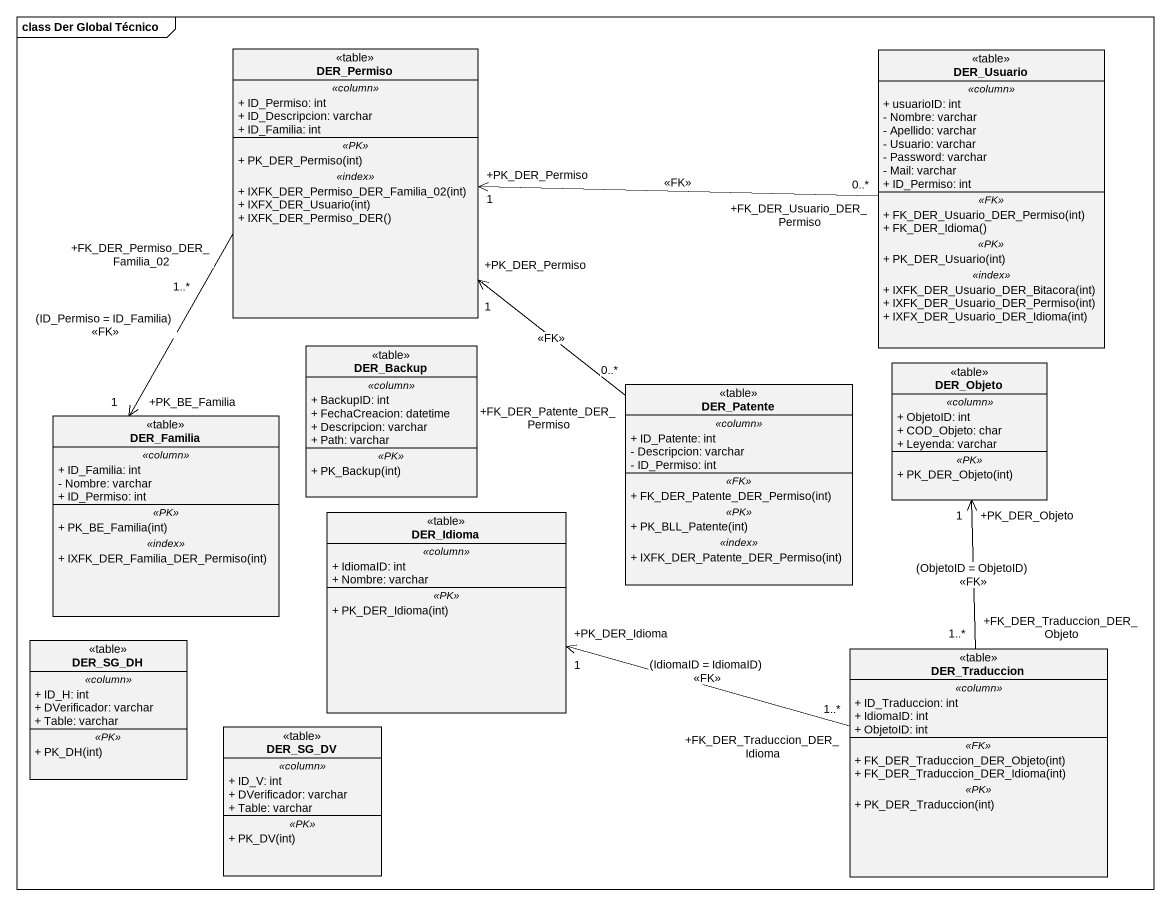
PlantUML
@startuml
mainframe class Der Global Técnico
hide circle
hide empty members
skinparam classAttributeIconSize 0
class DER_Permiso <<table>> {
  .. <<column>> ..
  + ID_Permiso: int
  + ID_Descripcion: varchar
  + ID_Familia: int
  .. <<PK>> ..
  + PK_DER_Permiso(int)
  .. <<index>> ..
  + IXFK_DER_Permiso_DER_Familia_02(int)
  + IXFX_DER_Usuario(int)
  + IXFK_DER_Permiso_DER()
}
class DER_Usuario <<table>> {
  .. <<column>> ..
  + usuarioID: int
  - Nombre: varchar
  - Apellido: varchar
  - Usuario: varchar
  - Password: varchar
  - Mail: varchar
  + ID_Permiso: int
  .. <<FK>> ..
  + FK_DER_Usuario_DER_Permiso(int)
  + FK_DER_Idioma()
  .. <<PK>> ..
  + PK_DER_Usuario(int)
  .. <<index>> ..
  + IXFK_DER_Usuario_DER_Bitacora(int)
  + IXFK_DER_Usuario_DER_Permiso(int)
  + IXFX_DER_Usuario_DER_Idioma(int)
}
class DER_Backup <<table>> {
  .. <<column>> ..
  + BackupID: int
  + FechaCreacion: datetime
  + Descripcion: varchar
  + Path: varchar
  .. <<PK>> ..
  + PK_Backup(int)
}
class DER_Objeto <<table>> {
  .. <<column>> ..
  + ObjetoID: int
  + COD_Objeto: char
  + Leyenda: varchar
  .. <<PK>> ..
  + PK_DER_Objeto(int)
}
class DER_Familia <<table>> {
  .. <<column>> ..
  + ID_Familia: int
  - Nombre: varchar
  + ID_Permiso: int
  .. <<PK>> ..
  + PK_BE_Familia(int)
  .. <<index>> ..
  + IXFK_DER_Familia_DER_Permiso(int)
}
class DER_Patente <<table>> {
  .. <<column>> ..
  + ID_Patente: int
  - Descripcion: varchar
  - ID_Permiso: int
  .. <<FK>> ..
  + FK_DER_Patente_DER_Permiso(int)
  .. <<PK>> ..
  + PK_BLL_Patente(int)
  .. <<index>> ..
  + IXFK_DER_Patente_DER_Permiso(int)
}
class DER_Idioma <<table>> {
  .. <<column>> ..
  + IdiomaID: int
  + Nombre: varchar
  .. <<PK>> ..
  + PK_DER_Idioma(int)
}
class DER_SG_DH <<table>> {
  .. <<column>> ..
  + ID_H: int
  + DVerificador: varchar
  + Table: varchar
  .. <<PK>> ..
  + PK_DH(int)
}
class DER_Traduccion <<table>> {
  .. <<column>> ..
  + ID_Traduccion: int
  + IdiomaID: int
  + ObjetoID: int
  .. <<FK>> ..
  + FK_DER_Traduccion_DER_Objeto(int)
  + FK_DER_Traduccion_DER_Idioma(int)
  .. <<PK>> ..
  + PK_DER_Traduccion(int)
}
class DER_SG_DV <<table>> {
  .. <<column>> ..
  + ID_V: int
  + DVerificador: varchar
  + Table: varchar
  .. <<PK>> ..
  + PK_DV(int)
}
DER_Permiso "+FK_DER_Permiso_DER_Familia_02\n1..*" --> "+PK_BE_Familia\n1" DER_Familia : (ID_Permiso = ID_Familia)\n<<FK>>
DER_Usuario "+FK_DER_Usuario_DER_Permiso\n0..*" -left-> "+PK_DER_Permiso\n1" DER_Permiso : <<FK>>
DER_Patente "+FK_DER_Patente_DER_Permiso\n0..*" -up-> "+PK_DER_Permiso\n1" DER_Permiso : <<FK>>
DER_Traduccion "+FK_DER_Traduccion_DER_Objeto\n1..*" -up-> "+PK_DER_Objeto\n1" DER_Objeto : (ObjetoID = ObjetoID)\n<<FK>>
DER_Traduccion "+FK_DER_Traduccion_DER_Idioma\n1..*" -left-> "+PK_DER_Idioma\n1" DER_Idioma : (IdiomaID = IdiomaID)\n<<FK>>
@enduml
